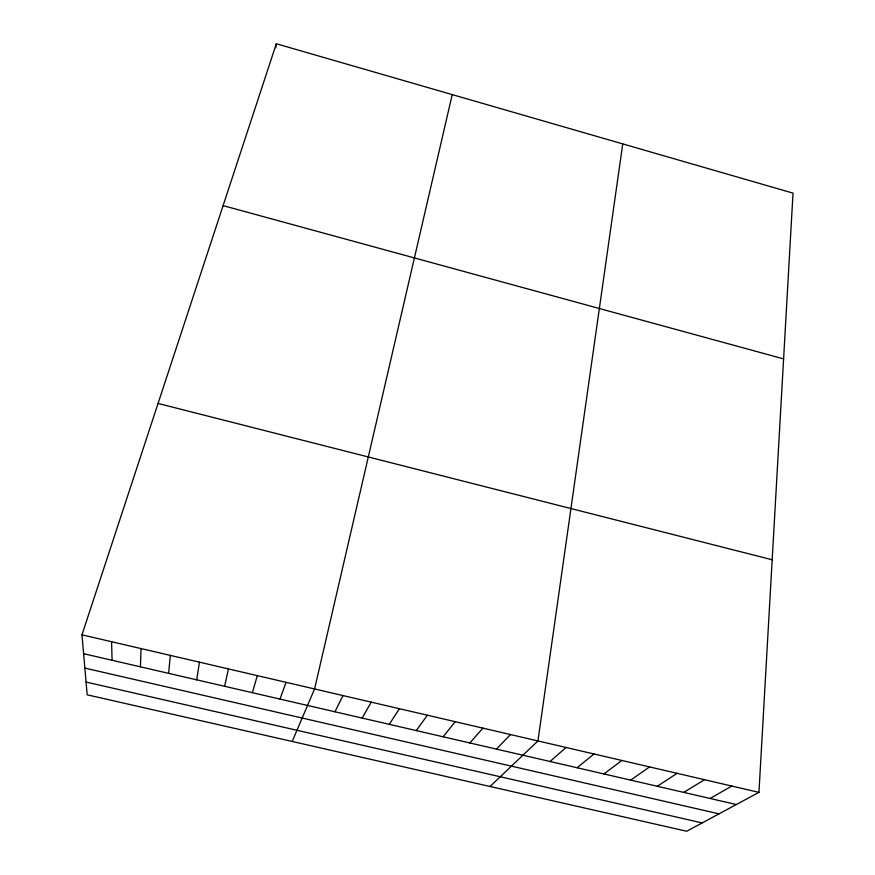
<?xml version="1.0" encoding="UTF-8"?>
<svg xmlns="http://www.w3.org/2000/svg" width="875" height="875" viewBox="0 0 875 875"><rect width="100%" height="100%" fill="white"/><g stroke="black" fill="none" stroke-linecap="round" stroke-linejoin="round"><path stroke-width="1.31" d="M140.427 666.837L141.028 648.572M758.953 792.367L793.023 193.134L276.325 43.75L81.977 634.834L87.183 694.816L686.689 831.25L758.953 792.367L81.977 634.834M168.623 673.345L170.319 655.386M275.778 47.731L276.325 43.75M622.738 143.905L537.928 740.939L490.022 786.494M196.678 679.831L199.467 662.167M224.602 686.284L228.463 668.916M452.233 94.609L314.573 688.953L292.195 741.464M252.383 692.705L257.316 675.631M280.033 699.092L286.016 682.314M334.928 711.78L342.989 695.57M362.173 718.08L371.252 702.144M389.288 724.347L399.383 708.695M416.27 730.581L427.372 715.203M443.122 736.783L455.219 721.689M469.842 742.962L482.923 728.131M496.431 749.109L510.497 734.552M550.047 761.491L566.048 747.48M577.052 767.736L594.027 753.988M603.914 773.948L621.862 760.473M630.656 780.128L649.567 766.916M657.267 786.275L677.119 773.325M683.758 792.389L704.539 779.702M710.106 798.481L731.817 786.056M86.078 682.052L702.155 822.927M83.617 653.702L736.334 804.541M84.864 668.095L719.009 813.859M158.058 403.441L772.177 559.77M223.103 205.614L783.595 358.892M111.573 641.714L112.088 660.286"/></g></svg>
